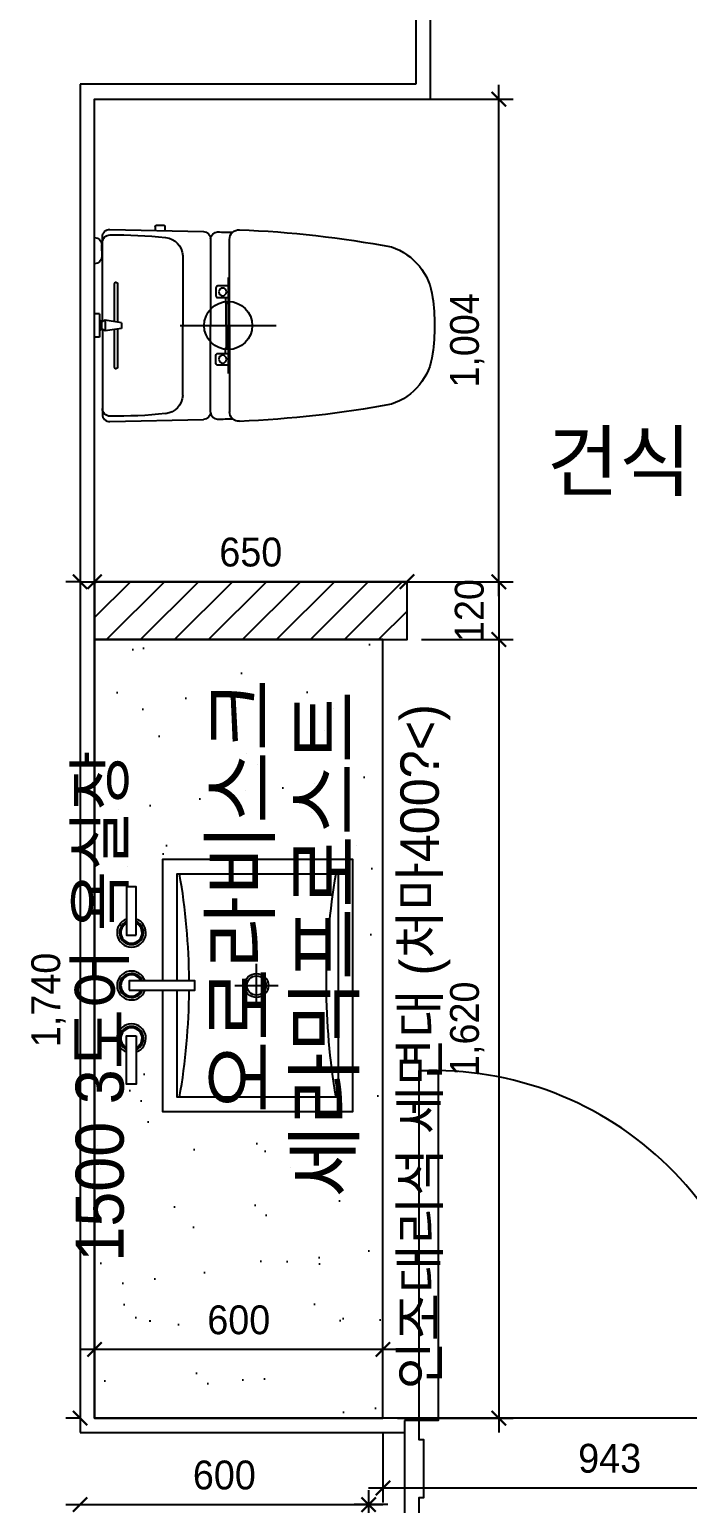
# Model space of a CAD drawing. Header units: millimetres. Extents: x 236955 to 308542, y 30900 to 88969.
# Drawn here: x 273821 to 275190, y 68499 to 71565 of the extents above; entities that cross this region are included whole.
import ezdxf

# ---------------------------------------------------------------- set-up
doc = ezdxf.new("R2010")
doc.units = ezdxf.units.MM
doc.header["$LTSCALE"] = 100
doc.header["$PDMODE"] = 3
doc.linetypes.add('DASHEDX2', pattern=[1.5, 1, -0.5])
doc.linetypes.add('HIDDEN', pattern=[0.375, 0.25, -0.125])
doc.layers.get('DEFPOINTS').update_dxf_attribs({"color": 248})
for name, color, linetype in [('0-ELC TEXT', 7, 'Continuous'), ('03-WAL NEW', 3, 'Continuous'), ('07-DIM WAL', 5, 'Continuous'), ('BATH', 4, 'Continuous'), ('CO-BATH', 6, 'Continuous'), ('CO-DO-FR', 7, 'Continuous'), ('CO-DOOR', 8, 'Continuous'), ('F-WALL1', 2, 'Continuous'), ('FIN', 7, 'Continuous'), ('HL', 6, 'HIDDEN'), ('설비', 140, 'Continuous')]:
    doc.layers.add(name, color=color, linetype=linetype)
doc.styles.add('HY 울릉도 L', font='')
doc.styles.add('코레일둥고', font='Korail_Round_Gothic_Medium.ttf')
doc.styles.get('HY 울릉도 L').set_extended_font_data('HY울릉도L')
doc.dimstyles.new('30', dxfattribs={"dimscale": 30, "dimtxt": 2, "dimasz": 1, "dimexe": 1, "dimexo": 1, "dimgap": 1, "dimtad": 1, "dimdec": 0, "dimrnd": 0.05, "dimdsep": 46, "dimlunit": 6, "dimtxsty": 'HY 울릉도 L', "dimblk": 'ARCHTICK', "dimcen": 2.5, "dimdle": 1, "dimclrd": 133, "dimclre": 133, "dimclrt": 30, "dimadec": 0, "dimazin": 0, "dimtfac": 1, "dimtdec": 0, "dimtix": 1, "dimtmove": 2, "dimatfit": 3, "dimldrblk": 'ARCHTICK', "dimfxl": 1, "dimlwd": -1, "dimlwe": -1, "dimarcsym": 0})

# ---------------------------------------------------------------- blocks, each defined once
blk = doc.blocks.new('flooor')
blk.add_line((274134.6, 70949.5), (274334.6, 70949.5))
blk.add_lwpolyline([(274234.6, 71049.5), (274234.6, 70849.5)])
blk.add_circle((274234.6, 70949.5), 50)
at = {"layer": 'CO-DO-FR'}
blk.add_lwpolyline([(274601.6, 68671.5), (274601.6, 68471.5), (274631.6, 68471.5), (274631.6, 68511.5), (274641.6, 68511.5), (274641.6, 68631.5), (274631.6, 68631.5), (274631.6, 68671.5), (274601.6, 68671.5)], close=True, dxfattribs=at)
at = {"layer": 'CO-DOOR'}
blk.add_lwpolyline([(274671.6, 69399.5), (274671.6, 68671.5), (274631.6, 68671.5), (274631.6, 69399.5)], close=True, dxfattribs=at)
blk.add_arc((274661.6, 68701), 698.6, 357.584, 90.8202, dxfattribs=at)
at = {"layer": 'F-WALL1'}
for p, q in [((274624.6, 72336.5), (274624.6, 71451.5)), ((274624.6, 71451.5), (273926.6, 71451.5)), ((273926.6, 71451.5), (273926.6, 68646.5)), ((273926.6, 68646.5), (274601.6, 68646.5)), ((274601.6, 68646.5), (274601.6, 68496.5))]:
    blk.add_line(p, q, dxfattribs=at)
blk = doc.blocks.new('_ArchTick')
at = {"color": 0, "linetype": 'ByBlock', "const_width": 0.15}
blk.add_lwpolyline([(-0.5, -0.5), (0.5, 0.5)], dxfattribs=at)
blk = doc.blocks.new('*D20')
at = {"layer": '07-DIM WAL', "color": 133}
for p, q in [((274526.6, 68526.5), (274526.6, 68041.5)), ((274567, 68496.5), (274496.6, 68496.5)), ((274567, 68071.5), (274496.6, 68071.5))]:
    blk.add_line(p, q, dxfattribs=at)
at = {"layer": 'DEFPOINTS', "color": 0}
for p in [(274597, 68496.5), (274526.6, 68071.5), (274597, 68071.5)]:
    blk.add_point(p, dxfattribs=at)
at = {"layer": '07-DIM WAL', "color": 133, "xscale": 30, "yscale": 30, "zscale": 30}
for p, rotation in [((274526.6, 68496.5), 90), ((274526.6, 68071.5), 270)]:
    blk.add_blockref('_ArchTick', p, dxfattribs=dict(at, rotation=rotation))
at = {"layer": '07-DIM WAL', "color": 30, "insert": (274465.3, 68284), "char_height": 60, "attachment_point": 5, "rotation": 90, "style": 'HY 울릉도 L'}
blk.add_mtext('425', dxfattribs=at)
blk = doc.blocks.new('*D23')
at = {"layer": '07-DIM WAL', "color": 133}
blk.add_line((273896.6, 68496.5), (274556.6, 68496.5), dxfattribs=at)
at = {"layer": 'DEFPOINTS', "color": 0}
for p in [(273926.6, 68496.5), (274526.6, 68496.5), (274526.6, 68496.5)]:
    blk.add_point(p, dxfattribs=at)
at = {"layer": '07-DIM WAL', "color": 133, "xscale": 30, "yscale": 30, "zscale": 30, "rotation": 180}
blk.add_blockref('_ArchTick', (273926.6, 68496.5), dxfattribs=at)
at = {"layer": '07-DIM WAL', "color": 133, "xscale": 30, "yscale": 30, "zscale": 30}
blk.add_blockref('_ArchTick', (274526.6, 68496.5), dxfattribs=at)
at = {"layer": '07-DIM WAL', "color": 30, "insert": (274226.6, 68557.8), "char_height": 60, "attachment_point": 5, "style": 'HY 울릉도 L'}
blk.add_mtext('600', dxfattribs=at)
blk = doc.blocks.new('B-101')
at = {"layer": 'CO-BATH', "color": 251}
for p, q in [((0, 45), (0, -45)), ((-45, 0), (45, 0))]:
    blk.add_line(p, q, dxfattribs=at)
at = {"layer": 'CO-BATH', "color": 8}
for points in [[(-105, 250), (-205, 250), (-205, 270), (-105, 270)], [(-10, 265), (-10, 128), (10, 128), (10, 265)], [(105, 250), (205, 250), (205, 270), (105, 270)]]:
    blk.add_lwpolyline(points, close=True, dxfattribs=at)
at = {"layer": 'CO-BATH'}
blk.add_lwpolyline([(10, 195), (262.5, 195), (262.5, -200), (-262.5, -200), (-262.5, 195), (-10, 195)], dxfattribs=at)
at = {"layer": 'CO-BATH', "color": 8}
blk.add_lwpolyline([(10, 165), (232.5, 165), (232.5, -170), (-232.5, -170), (-232.5, 165), (-10, 165)], dxfattribs=at)
for radius in [25, 20]:
    blk.add_circle((0, 0), radius, dxfattribs=at)
for centre, start, end in [((-110, 260), 199.4712, 160.5288), ((0, 260), 289.4712, 250.5288), ((110, 260), 19.4712, 340.5288)]:
    blk.add_arc(centre, 30, start, end, dxfattribs=at)
at = {"layer": 'CO-BATH', "color": 251}
for centre, radius, start, end in [((-110, 260), 25, 203.5782, 156.4218), ((-110, 260), 22, 207.0357, 152.9643), ((0, 260), 25, 293.5782, 246.4218), ((0, 260), 22, 297.0357, 242.9643), ((110, 260), 25, 23.5782, 336.4218), ((110, 260), 22, 27.0357, 332.9643), ((0, 1502.4), 1362.4, 260.174, 269.5794), ((0, 1502.4), 1362.4, 270.4206, 279.826), ((0, -1507.4), 1362.4, 80.174, 99.826)]:
    blk.add_arc(centre, radius, start, end, dxfattribs=at)
blk = doc.blocks.new('A$C4B2D31F0')
at = {"layer": 'FIN', "color": 4}
for p, q in [((185, 690.9), (20.4, 690.9)), ((37.2, 692.3), (24.7, 692.3)), ((37.2, 692.3), (49.7, 692.3)), ((200.9, 690.9), (365.5, 690.9)), ((47.7, 523.7), (192.9, 523.7)), ((338.2, 523.7), (192.9, 523.7)), ((12.6, 465.9), (192.9, 465.9)), ((373.3, 465.9), (192.9, 465.9)), ((192.9, 426.6), (13.7, 426.6)), ((192.9, 426.6), (372.2, 426.6))]:
    blk.add_line(p, q, dxfattribs=at)
for points in [[(20.4, 690.9), (7.9, 690.9, 0.421209), (-7.1, 675.5), (-2.4, 480.5, 0.001659)], [(365.5, 690.9), (378, 690.9, -0.421209), (392.9, 675.5), (388.3, 480.5, -0.001659)], [(12.6, 465.9, 0.371724), (-1.8, 451.2, 0.003515), (-1, 420.3, 0.320541)], [(373.3, 465.9, -0.371724), (387.7, 451.2, -0.003515), (386.9, 420.3, -0.320541)]]:
    blk.add_lwpolyline(points, format="xyb", dxfattribs=at)
for centre, radius, start, end in [((24.7, 707.3), 15, 180, 270), ((49.7, 707.3), 15, 270, 0), ((1004.3, 663.1), 1000, 179.3116, 185.9437), ((20.4, 674.9), 16, 90, 179.3116), ((365.5, 674.9), 16, 0.6884, 90), ((-618.4, 663.1), 1000, 354.0563, 0.6884), ((49.4, 563.7), 40, 185.9437, 267.5129), ((336.5, 563.7), 40, 272.4871, 354.0563), ((12.6, 480.9), 15, 181.3651, 270), ((373.3, 480.9), 15, 270, 358.6349), ((13.7, 406.6), 20, 90, 182.3333), ((2197.7, 495.6), 2205.9, 182.3333, 190.6081), ((-1811.8, 495.6), 2205.9, 349.3919, 357.6667), ((372.2, 406.6), 20, 357.6667, 90), ((148.7, 128.9), 125.5, 198.2964, 263.4241), ((237.2, 128.9), 125.5, 276.5759, 341.7036), ((192.9, 405.9), 405.9, 261.6993, 270), ((192.9, 405.9), 405.9, 270, 278.3007)]:
    blk.add_arc(centre, radius, start, end, dxfattribs=at)
at = {"layer": 'HL', "linetype": 'Continuous'}
for p, q in [((168.9, 697.3), (168.9, 707.3)), ((216.9, 697.3), (216.9, 707.3)), ((168.9, 697.3), (216.9, 697.3)), ((186, 692.5), (180.6, 697.3)), ((181.6, 685.5), (186, 692.5)), ((187, 651.2), (181.6, 685.5)), ((181.6, 685.5), (204.3, 685.5)), ((186, 692.5), (199.9, 692.5)), ((198.9, 651.2), (204.3, 685.5)), ((199.9, 692.5), (205.3, 697.3)), ((204.3, 685.5), (199.9, 692.5)), ((106.4, 666.3), (184.4, 666.3)), ((106.4, 659.3), (185.5, 659.3)), ((187, 651.2), (198.9, 651.2)), ((200.4, 659.3), (279.4, 659.3)), ((201.4, 666.3), (279.4, 666.3)), ((-16, 576.9), (-16, 564.8)), ((-12, 580.9), (-4.8, 580.9)), ((-12, 560.8), (-4.3, 560.8)), ((192.9, 433.7), (146.6, 433.7)), ((192.9, 433.7), (239.3, 433.7))]:
    blk.add_line(p, q, dxfattribs=at)
for points in [[(110.4, 426.6), (110.4, 450.8, -0.414214), (114.4, 454.8), (130.9, 454.8, -0.414214), (134.9, 450.8), (134.9, 435.2), (134.9, 426.6)], [(134.9, 435.2), (144.6, 435.2, -0.414214), (146.6, 433.2), (146.6, 426.6)], [(251, 435.2), (241.3, 435.2, 0.414214), (239.3, 433.2), (239.3, 426.6)], [(275.5, 426.6), (275.5, 450.8, 0.414214), (271.5, 454.8), (255, 454.8, 0.414214), (251, 450.8), (251, 435.2), (251, 426.6)]]:
    blk.add_lwpolyline(points, format="xyb", dxfattribs=at)
for centre in [(122.9, 440.9), (262.9, 440.9)]:
    blk.add_circle(centre, 8, dxfattribs=at)
for centre, radius, start, end in [((106.4, 662.8), 3.5, 90, 270), ((279.4, 662.8), 3.5, 270, 90), ((-12, 576.9), 4, 90, 180), ((-12, 564.8), 4, 180, 270)]:
    blk.add_arc(centre, radius, start, end, dxfattribs=at)
blk = doc.blocks.new('*D41')
at = {"layer": '07-DIM WAL', "color": 133}
for p, q in [((273956.6, 68706.5), (273956.6, 68849.4)), ((274556.6, 68706.5), (274556.6, 68849.4)), ((274586.6, 68819.4), (273926.6, 68819.4))]:
    blk.add_line(p, q, dxfattribs=at)
at = {"layer": 'DEFPOINTS', "color": 0}
for p in [(273956.6, 68819.4), (273956.6, 68676.5), (274556.6, 68676.5)]:
    blk.add_point(p, dxfattribs=at)
at = {"layer": '07-DIM WAL', "color": 133, "xscale": 30, "yscale": 30, "zscale": 30, "rotation": 180}
blk.add_blockref('_ArchTick', (273956.6, 68819.4), dxfattribs=at)
at = {"layer": '07-DIM WAL', "color": 133, "xscale": 30, "yscale": 30, "zscale": 30}
blk.add_blockref('_ArchTick', (274556.6, 68819.4), dxfattribs=at)
at = {"layer": '07-DIM WAL', "color": 30, "insert": (274256.6, 68880.6), "char_height": 60, "attachment_point": 5, "style": 'HY 울릉도 L'}
blk.add_mtext('600', dxfattribs=at)
blk = doc.blocks.new('*D105')
at = {"layer": '07-DIM WAL', "color": 133}
for p, q in [((274797.6, 70386.5), (274797.6, 71450.5)), ((274636.6, 71420.5), (274827.6, 71420.5)), ((274636.6, 70416.5), (274827.6, 70416.5))]:
    blk.add_line(p, q, dxfattribs=at)
at = {"layer": 'DEFPOINTS', "color": 0}
for p in [(274606.6, 71420.5), (274797.6, 71420.5), (274606.6, 70416.5)]:
    blk.add_point(p, dxfattribs=at)
at = {"layer": '07-DIM WAL', "color": 133, "xscale": 30, "yscale": 30, "zscale": 30}
for p, rotation in [((274797.6, 71420.5), 90), ((274797.6, 70416.5), 270)]:
    blk.add_blockref('_ArchTick', p, dxfattribs=dict(at, rotation=rotation))
at = {"layer": '07-DIM WAL', "color": 30, "insert": (274731.7, 70918.5), "char_height": 60, "attachment_point": 5, "rotation": 90, "style": 'HY 울릉도 L'}
blk.add_mtext('1,004', dxfattribs=at)
blk = doc.blocks.new('*D106')
at = {"layer": '07-DIM WAL', "color": 133}
for p, q in [((274797.6, 70416.5), (274797.6, 70446.5)), ((274636.6, 70416.5), (274827.6, 70416.5)), ((274797.6, 70416.5), (274797.6, 70296.5)), ((274636.6, 70296.5), (274827.6, 70296.5)), ((274797.6, 70296.5), (274797.6, 70266.5))]:
    blk.add_line(p, q, dxfattribs=at)
at = {"layer": 'DEFPOINTS', "color": 0}
for p in [(274606.6, 70416.5), (274606.6, 70296.5), (274797.6, 70296.5)]:
    blk.add_point(p, dxfattribs=at)
at = {"layer": '07-DIM WAL', "color": 133, "xscale": 30, "yscale": 30, "zscale": 30}
for p, rotation in [((274797.6, 70416.5), 270), ((274797.6, 70296.5), 90)]:
    blk.add_blockref('_ArchTick', p, dxfattribs=dict(at, rotation=rotation))
at = {"layer": '07-DIM WAL', "color": 30, "insert": (274736.4, 70356.5), "char_height": 60, "attachment_point": 5, "rotation": 90, "style": 'HY 울릉도 L'}
blk.add_mtext('120', dxfattribs=at)
blk = doc.blocks.new('*D107')
at = {"layer": '07-DIM WAL', "color": 133}
for p, q in [((274797.6, 70326.5), (274797.6, 68646.5)), ((274636.6, 70296.5), (274827.6, 70296.5)), ((274586.6, 68676.5), (274827.6, 68676.5))]:
    blk.add_line(p, q, dxfattribs=at)
at = {"layer": 'DEFPOINTS', "color": 0}
for p in [(274606.6, 70296.5), (274556.6, 68676.5), (274797.6, 68676.5)]:
    blk.add_point(p, dxfattribs=at)
at = {"layer": '07-DIM WAL', "color": 133, "xscale": 30, "yscale": 30, "zscale": 30}
for p, rotation in [((274797.6, 70296.5), 90), ((274797.6, 68676.5), 270)]:
    blk.add_blockref('_ArchTick', p, dxfattribs=dict(at, rotation=rotation))
at = {"layer": '07-DIM WAL', "color": 30, "insert": (274731.7, 69486.5), "char_height": 60, "attachment_point": 5, "rotation": 90, "style": 'HY 울릉도 L'}
blk.add_mtext('1,620', dxfattribs=at)
blk = doc.blocks.new('*D214')
at = {"layer": '07-DIM WAL', "color": 133}
for p, q in [((274556.6, 68646.5), (274556.6, 68501.2)), ((275499.6, 68646.5), (275499.6, 68501.2)), ((274526.6, 68531.2), (275529.6, 68531.2))]:
    blk.add_line(p, q, dxfattribs=at)
at = {"layer": 'DEFPOINTS', "color": 0}
for p in [(274556.6, 68676.5), (275499.6, 68676.5), (275499.6, 68531.2)]:
    blk.add_point(p, dxfattribs=at)
at = {"layer": '07-DIM WAL', "color": 133, "xscale": 30, "yscale": 30, "zscale": 30, "rotation": 180}
blk.add_blockref('_ArchTick', (274556.6, 68531.2), dxfattribs=at)
at = {"layer": '07-DIM WAL', "color": 133, "xscale": 30, "yscale": 30, "zscale": 30}
blk.add_blockref('_ArchTick', (275499.6, 68531.2), dxfattribs=at)
at = {"layer": '07-DIM WAL', "color": 30, "insert": (275028.1, 68592.6), "char_height": 60, "attachment_point": 5, "style": 'HY 울릉도 L'}
blk.add_mtext('943', dxfattribs=at)
blk = doc.blocks.new('*D345')
at = {"layer": '07-DIM WAL', "color": 133}
for p, q in [((273926.6, 70446.5), (273926.6, 68646.5)), ((273926.6, 70416.5), (273896.6, 70416.5)), ((273926.6, 68676.5), (273896.6, 68676.5))]:
    blk.add_line(p, q, dxfattribs=at)
at = {"layer": 'DEFPOINTS', "color": 0}
for p in [(273956.6, 70416.5), (273926.6, 68676.5), (273956.6, 68676.5)]:
    blk.add_point(p, dxfattribs=at)
at = {"layer": '07-DIM WAL', "color": 133, "xscale": 30, "yscale": 30, "zscale": 30}
for p, rotation in [((273926.6, 70416.5), 90), ((273926.6, 68676.5), 270)]:
    blk.add_blockref('_ArchTick', p, dxfattribs=dict(at, rotation=rotation))
at = {"layer": '07-DIM WAL', "color": 30, "insert": (273860.7, 69546.5), "char_height": 60, "attachment_point": 5, "rotation": 90, "style": 'HY 울릉도 L'}
blk.add_mtext('1,740', dxfattribs=at)
blk = doc.blocks.new('*D363')
at = {"layer": '07-DIM WAL', "color": 133}
blk.add_line((273926.6, 70416.5), (274636.6, 70416.5), dxfattribs=at)
at = {"layer": 'DEFPOINTS', "color": 0}
for p in [(273956.6, 70416.5), (274606.6, 70416.5), (274606.6, 70416.5)]:
    blk.add_point(p, dxfattribs=at)
at = {"layer": '07-DIM WAL', "color": 133, "xscale": 30, "yscale": 30, "zscale": 30, "rotation": 180}
blk.add_blockref('_ArchTick', (273956.6, 70416.5), dxfattribs=at)
at = {"layer": '07-DIM WAL', "color": 133, "xscale": 30, "yscale": 30, "zscale": 30}
blk.add_blockref('_ArchTick', (274606.6, 70416.5), dxfattribs=at)
at = {"layer": '07-DIM WAL', "color": 30, "insert": (274281.6, 70477.8), "char_height": 60, "attachment_point": 5, "style": 'HY 울릉도 L'}
blk.add_mtext('650', dxfattribs=at)

msp = doc.modelspace()

# ---------------------------------------------------------------- hatches: boundary and pattern name
at = {"layer": '03-WAL NEW'}
h = msp.add_hatch(dxfattribs=at)
h.set_pattern_fill('_USER', color=8, scale=50, angle=45, pattern_type=0)
h.set_pattern_definition([(45, (0, -180), (-35.355339, 35.355339), [])])
h.paths.add_polyline_path([(273956.6, 70296.5), (274606.6, 70296.5), (274606.6, 70416.5), (273956.6, 70416.5)])
h = msp.add_hatch(dxfattribs=at)
h.set_pattern_fill('AR-SAND', color=8, scale=5)
h.paths.add_polyline_path([(274556.6, 70300.5), (273956.6, 70300.5), (273956.6, 68676.5), (274556.6, 68676.5)])
h.paths.add_polyline_path([(274028.4, 69566.5), (274165.4, 69566.5), (274165.4, 69586.5), (274028.4, 69586.5)], flags=16)
edge = h.paths.add_edge_path(flags=0)
edge.add_arc((272791, 69576.5), 1362.4, 350.174, 359.5794)
edge = h.paths.add_edge_path(flags=0)
edge.add_arc((275800.8, 69576.5), 1362.4, 170.174, 189.826)
edge = h.paths.add_edge_path(flags=16)
edge.add_line((274098.4, 69586.5), (274098.4, 69839))
edge.add_line((274098.4, 69839), (274493.4, 69839))
edge.add_line((274493.4, 69839), (274493.4, 69314))
edge.add_line((274493.4, 69314), (274098.4, 69314))
edge.add_line((274098.4, 69314), (274098.4, 69566.5))
edge = h.paths.add_edge_path(flags=0)
edge.add_line((274128.4, 69586.5), (274128.4, 69809))
edge.add_line((274128.4, 69809), (274463.4, 69809))
edge.add_line((274463.4, 69809), (274463.4, 69344))
edge.add_line((274463.4, 69344), (274128.4, 69344))
edge.add_line((274128.4, 69344), (274128.4, 69566.5))
edge = h.paths.add_edge_path(flags=0)
edge.add_arc((274293.4, 69576.5), 20, 0, 360)
edge = h.paths.add_edge_path(flags=0)
edge.add_arc((274293.4, 69576.5), 25, 0, 360)
edge = h.paths.add_edge_path(flags=0)
edge.add_line((274293.4, 69531.5), (274293.4, 69621.5))
edge = h.paths.add_edge_path(flags=0)
edge.add_line((274248.4, 69576.5), (274338.4, 69576.5))
edge = h.paths.add_edge_path(flags=0)
edge.add_arc((272791, 69576.5), 1362.4, 0.4206, 9.826)
h.paths.add_polyline_path([(274043.4, 69471.5), (274043.4, 69371.5), (274023.4, 69371.5), (274023.4, 69471.5)], flags=16)
edge = h.paths.add_edge_path(flags=0)
edge.add_arc((274033.4, 69466.5), 22, 297.0357, 602.9643)
edge = h.paths.add_edge_path(flags=0)
edge.add_arc((274033.4, 69466.5), 25, 293.5782, 606.4218)
edge = h.paths.add_edge_path(flags=16)
edge.add_arc((274033.4, 69466.5), 30, 289.4712, 610.5288)
edge = h.paths.add_edge_path(flags=0)
edge.add_arc((274033.4, 69576.5), 22, 27.0357, 332.9643)
edge = h.paths.add_edge_path(flags=0)
edge.add_arc((274033.4, 69576.5), 25, 23.5782, 336.4218)
edge = h.paths.add_edge_path(flags=16)
edge.add_arc((274033.4, 69576.5), 30, 19.4712, 340.5288)
h.paths.add_polyline_path([(274043.4, 69681.5), (274043.4, 69781.5), (274023.4, 69781.5), (274023.4, 69681.5)], flags=16)
edge = h.paths.add_edge_path(flags=0)
edge.add_arc((274033.4, 69686.5), 22, 117.0357, 422.9643)
edge = h.paths.add_edge_path(flags=0)
edge.add_arc((274033.4, 69686.5), 25, 113.5782, 426.4218)
edge = h.paths.add_edge_path(flags=16)
edge.add_arc((274033.4, 69686.5), 30, 109.4712, 430.5288)

# ---------------------------------------------------------------- linework, layer by layer
msp.add_lwpolyline([(273956.6, 70296.5), (274606.6, 70296.5), (274606.6, 70416.5), (273956.6, 70416.5), (273956.6, 70296.5)], dxfattribs=at)
at = {"layer": 'BATH'}
msp.add_line((274654.6, 71589), (274654.6, 71420.5), dxfattribs=at)
for points in [[(274601.6, 68676.5), (273956.6, 68676.5), (273956.6, 71420.5), (274654.6, 71420.5)], [(275309.6, 71420.5), (276739.6, 71420.5), (276739.6, 68676.5), (273956.6, 68676.5), (273956.6, 71420.5), (274654.6, 71420.5)]]:
    msp.add_lwpolyline(points, dxfattribs=at)
at = {"layer": 'CO-BATH'}
msp.add_lwpolyline([(274556.6, 70296.5), (273956.6, 70296.5), (273956.6, 68676.5), (274556.6, 68676.5)], close=True, dxfattribs=at)

# ---------------------------------------------------------------- block references
msp.add_blockref('flooor', (0, 0))
at = {"xscale": -1, "rotation": 90}
msp.add_blockref('A$C4B2D31F0', (274663.9, 71142.4), dxfattribs=at)
at = {"layer": 'CO-BATH', "rotation": 90}
msp.add_blockref('B-101', (274293.4, 69576.5), dxfattribs=at)

# ---------------------------------------------------------------- texts
at = {"layer": '0-ELC TEXT', "style": '코레일둥고'}
msp.add_text('건식', height=120, dxfattribs=at).set_placement((274897.2, 70607.3))
at = {"layer": '0-ELC TEXT', "color": 7, "linetype": 'DASHEDX2', "style": '코레일둥고'}
msp.add_text('인조대리석 세면대 (처마400?<)', height=80, rotation=90, dxfattribs=at).set_placement((274672.8, 68736.1))
at = {"layer": '설비', "color": 140, "style": '코레일둥고'}
for s, height, p in [('오로라비스크', 120, (274319.1, 69310.7)), ('세라믹프로스트', 120, (274494.7, 69135.6)), ('1500 3도어 욕실장', 100, (274017.3, 69002))]:
    msp.add_text(s, height=height, rotation=90, dxfattribs=at).set_placement(p)

# ---------------------------------------------------------------- dimensions: what is measured, and where the dimension line sits
at = {"layer": '07-DIM WAL'}
for base, p1, p2, picture, middle in [((274797.6, 71420.5), (274606.6, 70416.5), (274606.6, 71420.5), '*D105', (274731.7, 70918.5)), ((274797.6, 70296.5), (274606.6, 70416.5), (274606.6, 70296.5), '*D106', (274736.4, 70356.5)), ((274797.6, 68676.5), (274606.6, 70296.5), (274556.6, 68676.5), '*D107', (274731.7, 69486.5)), ((274526.6, 68071.5), (274597, 68496.5), (274597, 68071.5), '*D20', (274465.3, 68284))]:
    dim = msp.add_linear_dim(base=base, p1=p1, p2=p2, angle=90, dimstyle='30', dxfattribs=at)
    dim.commit()
    dim.dimension.update_dxf_attribs({"geometry": picture, "text_midpoint": middle})
for base, p1, p2, picture, middle in [((274606.6, 70416.5), (273956.6, 70416.5), (274606.6, 70416.5), '*D363', (274281.6, 70477.8)), ((273956.6, 68819.4), (274556.6, 68676.5), (273956.6, 68676.5), '*D41', (274256.6, 68880.6))]:
    dim = msp.add_linear_dim(base=base, p1=p1, p2=p2, dimstyle='30', override={"dimfxl": 1.25}, dxfattribs=at)
    dim.commit()
    dim.dimension.update_dxf_attribs({"geometry": picture, "text_midpoint": middle})
dim = msp.add_linear_dim(base=(273926.6, 68676.5), p1=(273956.6, 70416.5), p2=(273956.6, 68676.5), angle=90, dimstyle='30', override={"dimfxl": 1.25}, dxfattribs=at)
dim.commit()
dim.dimension.update_dxf_attribs({"geometry": '*D345', "text_midpoint": (273860.7, 69546.5)})
for base, p1, p2, picture, middle in [((275499.6, 68531.2), (274556.6, 68676.5), (275499.6, 68676.5), '*D214', (275028.1, 68592.6)), ((274526.6, 68496.5), (273926.6, 68496.5), (274526.6, 68496.5), '*D23', (274226.6, 68557.8))]:
    dim = msp.add_linear_dim(base=base, p1=p1, p2=p2, dimstyle='30', dxfattribs=at)
    dim.commit()
    dim.dimension.update_dxf_attribs({"geometry": picture, "text_midpoint": middle})

doc.saveas('drawing.dxf')
